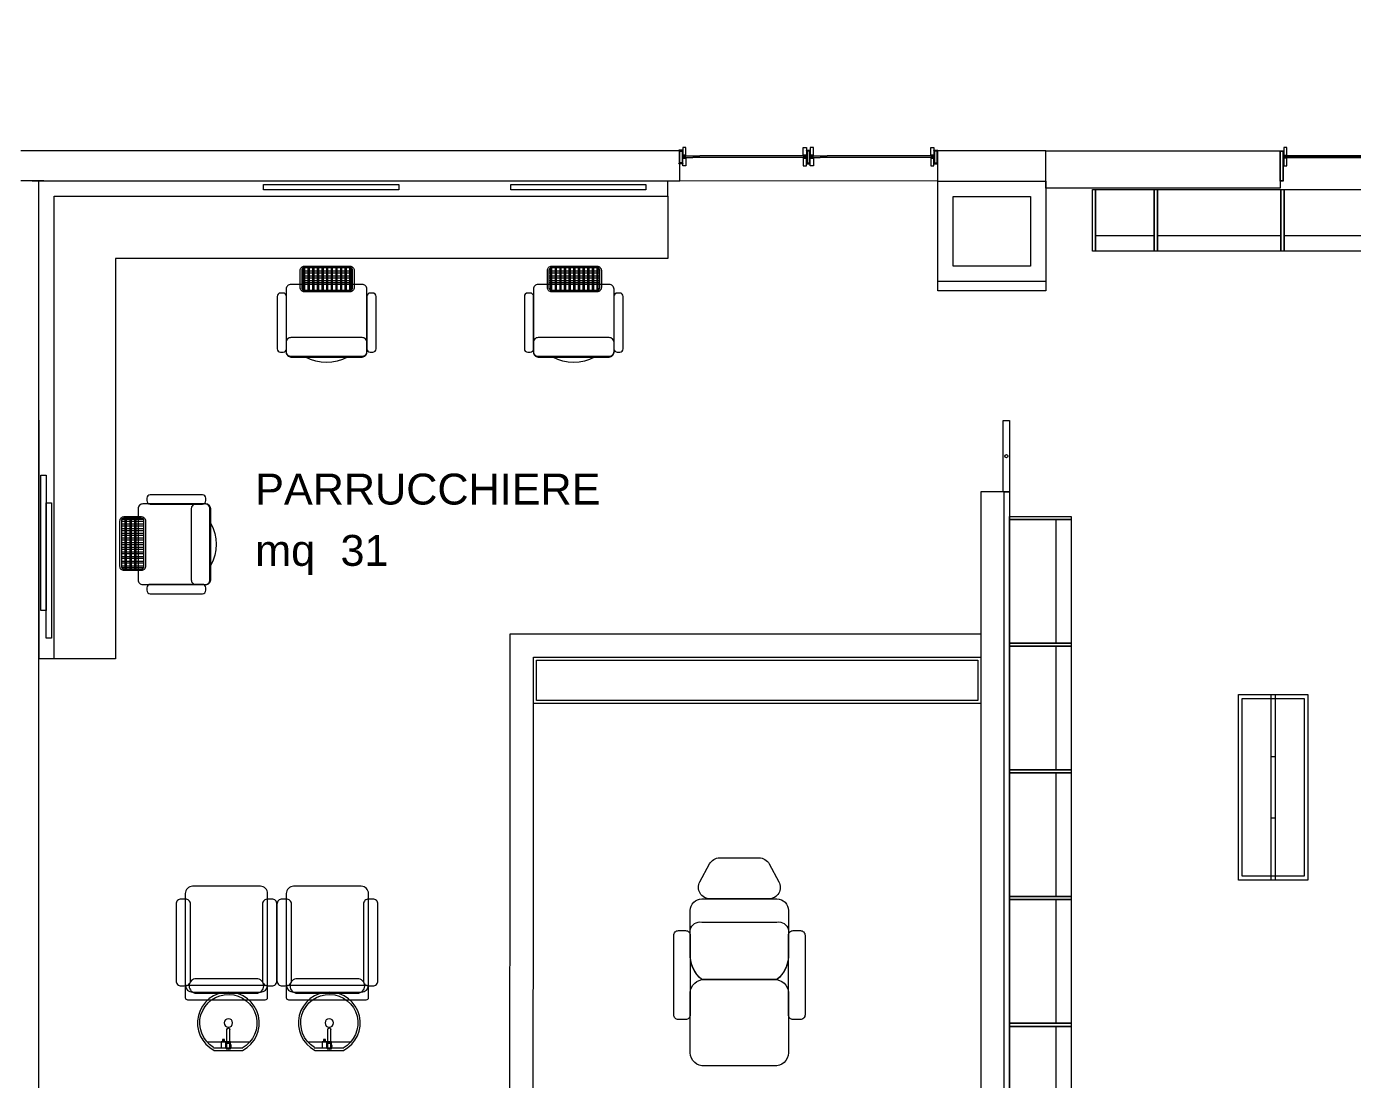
# Model space of a CAD drawing. Header units: millimetres. Extents: x 153 to 11230, y 154 to 10357.
# Drawn here: x 7323 to 8182, y 1223 to 1904 of the extents above; entities that cross this region are included whole.
import ezdxf

# ---------------------------------------------------------------- set-up
doc = ezdxf.new("R2010")
doc.units = ezdxf.units.MM
doc.linetypes.add('HIDDEN4', pattern=[0.125, 0.025, -0.1])
for name, color, linetype, lineweight in [('430_Tavolati', 3, 'Continuous', 0), ('430_TAVOLATI_001-AM_0', 3, 'Continuous', 0), ('434_CARTONGESSI_001-AM_0', 54, 'Continuous', 0), ('441_SERRAMENTI_001-AM_0', 1, 'Continuous', 0), ('471_Poligoni testi', 221, 'Continuous', 0), ('490_CAMPITURE_001-AM_0', 9, 'Continuous', 0), ('_Arredo Esserbella', 6, 'Continuous', 0)]:
    doc.layers.add(name, color=color, linetype=linetype, lineweight=lineweight)
doc.styles.add('AREA', font='arial.ttf')

# ---------------------------------------------------------------- blocks, each defined once
blk = doc.blocks.new('SUP-LOC')
at = {"style": 'AREA'}
blk.add_text('mq', height=20, dxfattribs=at).set_placement((7.7, -17.39))
for tag, p in [('NAME_LOC', (7.7, 22.28)), ('AREA_AREA', (62.93, -17.39))]:
    blk.add_attdef(tag, p, '', height=20, dxfattribs=at)
blk = doc.blocks.new('Group-47-1')
at = {"linetype": 'Continuous', "lineweight": 13, "transparency": 33554687}
for p, q in [((3831.4, 75623.3), (4022, 75623.3)), ((3919.2, 75630.4), (3919.2, 75504.4)), ((3938.2, 75623.3), (3938.2, 75504.4)), ((3790.1, 75585.4), (4064, 75585.4))]:
    blk.add_line(p, q, dxfattribs=at)
at = {"linetype": 'Continuous', "lineweight": 13, "transparency": 33554687, "flags": 128}
blk.add_lwpolyline([(3836.4, 75640.3), (4020.5, 75640.3, -4.102778), (3836.4, 75640.2)], format="xyb", dxfattribs=at)
for points in [[(3912.3, 75623.1), (3912.3, 75585.1), (3882.3, 75585.1), (3882.3, 75623.1)], [(3942.2, 75629), (3942.2, 75585.5), (3914.7, 75585.5), (3914.7, 75629)], [(3904.2, 75582.6), (3904.2, 75568.6), (3890.2, 75568.6), (3890.2, 75582.6)], [(3900.7, 75585.1), (3900.7, 75568.6), (3894.2, 75568.6), (3894.2, 75585.1)]]:
    blk.add_lwpolyline(points, close=True, dxfattribs=at)
at = {"linetype": 'Continuous', "lineweight": 18, "transparency": 33554687, "flags": 128}
for points in [[(3664.8, 75219.3, -0.414214), (3649.6, 75234.5), (3649.6, 75297.7, -0.414214), (3664.8, 75312.8), (4167.3, 75312.8, -0.414214), (4182.5, 75297.7), (4182.5, 75234.5, -0.414214), (4167.3, 75219.3)], [(3589.8, 75189.5, -0.414214), (3623.2, 75222.9), (3649.9, 75222.9, -0.414214), (3683.3, 75189.5), (3683.3, 74693.9, -0.414214), (3649.9, 74660.5), (3623.2, 74660.5, -0.414214), (3589.8, 74693.9)], [(3696.4, 74578, -0.414214), (3649.6, 74624.7), (3649.6, 75216.3, -0.414214), (3696.4, 75263.1), (4135.7, 75263.1, -0.414214), (4182.5, 75216.3), (4182.5, 74624.7, -0.414214), (4135.7, 74578)], [(3721.4, 75176.2, -0.414214), (3674.6, 75222.9, -0.414214), (3721.4, 75269.6), (4110.7, 75269.6, -0.414214), (4157.5, 75222.9, -0.414214), (4110.7, 75176.2)], [(4149.7, 75189.5, -0.414214), (4183.1, 75222.9), (4209.8, 75222.9, -0.414214), (4243.2, 75189.5), (4243.2, 74693.9, -0.414214), (4209.8, 74660.5), (4183.1, 74660.5, -0.414214), (4149.7, 74693.9)]]:
    blk.add_lwpolyline(points, format="xyb", close=True, dxfattribs=at)
at = {"linetype": 'Continuous', "lineweight": 13, "transparency": 33554687}
for centre, radius in [((3928.4, 75613.4), 18.6), ((3928.5, 75462.7), 27.6)]:
    blk.add_circle(centre, radius, dxfattribs=at)
for centre, radius, start, end in [((3928.5, 75462.7), 185, 121.46306, 61.17282), ((3928.7, 75504.4), 9.5, 180, 0)]:
    blk.add_arc(centre, radius, start, end, dxfattribs=at)
blk = doc.blocks.new('Group-51-1')
at = {"linetype": 'Continuous', "lineweight": 18, "transparency": 33554687, "flags": 128}
for points in [[(6540.7, 75919.7), (6540.7, 75809.7, 0.198912), (6548.8, 75790.2, 0.198912), (6568.2, 75782.1), (6862.4, 75782.1, 0.414214), (6890, 75809.7), (6890, 75919.7, 0.198912), (6881.9, 75939.2, 0.198912), (6862.4, 75947.2), (6568.2, 75947.2, 0.414214), (6540.7, 75919.7)], [(6568.2, 75792.1, -0.198912), (6555.8, 75797.3, -0.198912), (6550.7, 75809.7), (6550.7, 75919.7, -0.414214), (6568.2, 75937.2), (6862.4, 75937.2, -0.198912), (6874.8, 75932.1, -0.198912), (6880, 75919.7), (6880, 75809.7, -0.414214), (6862.4, 75792.1)], [(6489.1, 75364.3, -0.414214), (6458.7, 75394.8), (6458.7, 75799.3, -0.414214), (6489.1, 75829.8), (6950.1, 75829.8, -0.414214), (6980.6, 75799.3), (6980.6, 75394.8, -0.414214), (6950.1, 75364.3)], [(6399.2, 75751.9, -0.414214), (6420.9, 75773.7), (6437.4, 75773.7, -0.414214), (6459.2, 75751.9), (6459.2, 75413.4, -0.414214), (6437.4, 75391.6), (6420.9, 75391.6, -0.414214), (6399.2, 75413.4)], [(6979.2, 75751.9, -0.414214), (7000.9, 75773.7), (7017.4, 75773.7, -0.414214), (7039.2, 75751.9), (7039.2, 75413.4, -0.414214), (7017.4, 75391.6), (7000.9, 75391.6, -0.414214), (6979.2, 75413.4)], [(6489.1, 75359.9, -0.414214), (6458.7, 75390.3), (6458.7, 75454.9, -0.414214), (6489.1, 75485.4), (6950.1, 75485.4, -0.414214), (6980.6, 75454.9), (6980.6, 75390.3, -0.414214), (6950.1, 75359.9)]]:
    blk.add_lwpolyline(points, format="xyb", close=True, dxfattribs=at)
for points in [[(6550.7, 75914.7), (6880, 75914.7), (6880, 75904.7), (6550.7, 75904.7)], [(6550.7, 75882.9), (6880, 75882.9), (6880, 75872.9), (6550.7, 75872.9)], [(6560.3, 75792.1), (6560.3, 75937.2), (6570.3, 75937.2), (6570.3, 75792.1)], [(6590.3, 75792.1), (6590.3, 75937.2), (6600.3, 75937.2), (6600.3, 75792.1)], [(6620.3, 75792.1), (6620.3, 75937.2), (6630.3, 75937.2), (6630.3, 75792.1)], [(6650.3, 75792.1), (6650.3, 75937.2), (6660.3, 75937.2), (6660.3, 75792.1)], [(6680.3, 75792.1), (6680.3, 75937.2), (6690.3, 75937.2), (6690.3, 75792.1)], [(6710.3, 75792.1), (6710.3, 75937.2), (6720.3, 75937.2), (6720.3, 75792.1)], [(6740.3, 75792.1), (6740.3, 75937.2), (6750.3, 75937.2), (6750.3, 75792.1)], [(6770.3, 75792.1), (6770.3, 75937.2), (6780.3, 75937.2), (6780.3, 75792.1)], [(6800.3, 75792.1), (6800.3, 75937.2), (6810.3, 75937.2), (6810.3, 75792.1)], [(6830.3, 75792.1), (6830.3, 75937.2), (6840.3, 75937.2), (6840.3, 75792.1)], [(6860.3, 75792.1), (6860.3, 75937.2), (6870.3, 75937.2), (6870.3, 75792.1)], [(6550.7, 75852.2), (6880, 75852.2), (6880, 75842.2), (6550.7, 75842.2)]]:
    blk.add_lwpolyline(points, close=True, dxfattribs=at)
at = {"linetype": 'Continuous', "lineweight": 18, "transparency": 33554687}
blk.add_arc((6719.6, 75597), 273.1, 240.29421, 299.70579, dxfattribs=at)
blk = doc.blocks.new('perim mens frag W800')
at = {"transparency": 33554687, "flags": 128}
for points in [[(-420, 200), (-400, 200), (-400, -200), (-420, -200)], [(400, 200), (420, 200), (420, -200), (400, -200)], [(-400, 100), (400, 100), (400, -200), (-400, -200)]]:
    blk.add_lwpolyline(points, close=True, dxfattribs=at)
at = {"transparency": 33554559, "flags": 128}
blk.add_lwpolyline([(-400, 200), (400, 200), (400, -200), (-400, -200)], close=True, dxfattribs=at)
blk = doc.blocks.new('*U94')
blk.add_lwpolyline([(-0.04, -0.15), (0.04, 0.15)])
blk = doc.blocks.new('*U91')
blk.add_arc((0, 1.68), 1.7, 252.93847, 287.06153)
blk = doc.blocks.new('*U93')
blk.add_lwpolyline([(-0.04, -0.15), (0.04, 0.15)])
blk = doc.blocks.new('*U92')
blk.add_arc((0, 1.68), 1.7, 252.93847, 287.06153)
blk = doc.blocks.new('esecutivo serramento monitor')
for points in [[(29345.61, 1451.23), (29347.61, 1451.23), (29347.61, 1446.23), (29345.61, 1446.23)], [(29348.61, 1451.23), (29531.31, 1451.23), (29531.31, 1432.23), (29348.61, 1432.23)], [(29532.31, 1451.23), (29534.31, 1451.23), (29534.31, 1446.23), (29532.31, 1446.23)], [(29538.81, 1451.23), (29536.81, 1451.23), (29536.81, 1446.23), (29538.81, 1446.23)], [(29614.81, 1451.23), (29616.81, 1451.23), (29616.81, 1446.23), (29614.81, 1446.23)], [(29621.31, 1451.23), (29619.31, 1451.23), (29619.31, 1446.23), (29621.31, 1446.23)], [(29697.31, 1451.23), (29699.31, 1451.23), (29699.31, 1446.23), (29697.31, 1446.23)], [(29697.31, 1451.23), (29699.31, 1451.23), (29699.31, 1446.23), (29697.31, 1446.23)], [(29343.31, 1449.03), (29345.31, 1449.03), (29345.31, 1441.03), (29343.31, 1441.03)], [(29343.51, 1448.83), (29345.11, 1448.83), (29345.11, 1441.23), (29343.51, 1441.23)], [(29701.41, 1443.68), (29701.41, 1448.83), (29699.81, 1448.83), (29699.81, 1429.76), (29701.41, 1429.76)], [(29343.31, 1441.03), (29345.31, 1441.03), (29345.31, 1433.43), (29343.31, 1433.43)], [(29343.51, 1441.03), (29345.11, 1441.03), (29345.11, 1433.43), (29343.51, 1433.43)], [(29534.61, 1441.03), (29536.68, 1441.03), (29536.68, 1425.43), (29534.61, 1425.43)], [(29343.31, 1433.43), (29345.31, 1433.43), (29345.31, 1425.43), (29343.31, 1425.43)], [(29343.51, 1433.23), (29345.11, 1433.23), (29345.11, 1425.63), (29343.51, 1425.63)], [(29534.41, 1429.85), (29345.51, 1429.85), (29345.51, 1429.73), (29534.41, 1429.73)], [(29345.51, 1429.68), (29534.41, 1429.68), (29534.41, 1429.48), (29345.51, 1429.48)], [(29526.61, 1429.43), (29353.31, 1429.43), (29353.31, 1425.43), (29526.61, 1425.43)]]:
    blk.add_lwpolyline(points, close=True)
for points in [[(29616.11, 1445.93), (29532.06, 1445.97), (29531.96, 1445.87), (29531.96, 1445.47), (29532.06, 1445.37), (29616.11, 1445.33)], [(29616.11, 1445.1), (29532.06, 1445.14), (29531.96, 1445.04), (29531.96, 1444.84), (29532.06, 1444.74)], [(29616.11, 1445.1), (29532.06, 1445.14), (29532.06, 1445.37), (29616.11, 1445.33)], [(29533.61, 1445.97), (29533.71, 1445.87), (29533.71, 1445.47), (29533.61, 1445.37)], [(29533.61, 1445.14), (29533.61, 1445.37)], [(29533.61, 1445.14), (29533.71, 1445.04), (29533.71, 1444.84), (29533.61, 1444.74)], [(29536.81, 1446.23), (29536.81, 1449.43), (29534.31, 1449.43), (29534.31, 1441.03), (29536.81, 1441.03), (29536.81, 1446.23)], [(29619.31, 1446.38), (29619.31, 1449.43), (29616.81, 1449.43), (29616.81, 1439.43), (29619.31, 1439.43), (29619.31, 1446.23)], [(29620.01, 1445.93), (29619.91, 1445.83), (29619.91, 1445.43), (29620.01, 1445.33)], [(29620.01, 1445.1), (29619.91, 1445), (29619.91, 1444.8), (29620.01, 1444.7)], [(29620.01, 1445.93), (29698.81, 1445.97), (29698.91, 1445.87), (29698.91, 1445.47), (29698.81, 1445.37), (29620.01, 1445.33)], [(29620.01, 1445.1), (29698.81, 1445.14), (29698.81, 1445.37), (29620.01, 1445.33)], [(29620.01, 1445.1), (29620.01, 1445.33)], [(29620.01, 1445.1), (29698.81, 1445.14), (29698.91, 1445.04), (29698.91, 1444.84), (29698.81, 1444.74)], [(29701.61, 1443.68), (29701.61, 1449.03), (29699.61, 1449.03), (29699.61, 1429.56), (29701.61, 1429.56), (29701.61, 1443.68)]]:
    blk.add_lwpolyline(points)
at = {"elevation": 0}
for points in [[(29532.31, 1444.43), (29532.21, 1444.77)], [(29532.46, 1444.43), (29532.36, 1444.76)], [(29532.61, 1444.43), (29532.52, 1444.72)], [(29532.76, 1444.43), (29532.67, 1444.72)], [(29532.91, 1444.43), (29532.81, 1444.75)], [(29533.06, 1444.43), (29532.96, 1444.77)], [(29533.21, 1444.43), (29533.11, 1444.77)], [(29533.36, 1444.43), (29533.26, 1444.77)], [(29533.51, 1444.43), (29533.42, 1444.75)], [(29533.66, 1444.43), (29533.58, 1444.71)], [(29536.96, 1444.43), (29537.05, 1444.71)], [(29537.11, 1444.43), (29537.21, 1444.75)], [(29537.31, 1445.97), (29537.21, 1445.87), (29537.21, 1445.47), (29537.31, 1445.37)], [(29537.31, 1445.14), (29537.21, 1445.04), (29537.21, 1444.84), (29537.31, 1444.74)], [(29537.26, 1444.43), (29537.36, 1444.77)], [(29537.31, 1445.14), (29537.31, 1445.37)], [(29537.41, 1444.43), (29537.51, 1444.77)], [(29537.56, 1444.43), (29537.66, 1444.77)], [(29537.71, 1444.43), (29537.81, 1444.75)], [(29537.86, 1444.43), (29537.95, 1444.72)], [(29538.01, 1444.43), (29538.1, 1444.72)], [(29538.16, 1444.43), (29538.26, 1444.76)], [(29538.31, 1444.43), (29538.41, 1444.77)], [(29614.81, 1444.43), (29614.71, 1444.77)], [(29614.96, 1444.43), (29614.86, 1444.76)], [(29615.11, 1444.43), (29615.02, 1444.72)], [(29615.26, 1444.43), (29615.17, 1444.72)], [(29615.41, 1444.43), (29615.31, 1444.75)], [(29615.56, 1444.43), (29615.46, 1444.77)], [(29615.71, 1444.43), (29615.61, 1444.77)], [(29615.86, 1444.43), (29615.76, 1444.77)], [(29616.01, 1444.43), (29615.92, 1444.75)], [(29616.16, 1444.43), (29616.08, 1444.71)], [(29616.11, 1445.93), (29616.21, 1445.83), (29616.21, 1445.43), (29616.11, 1445.33)], [(29616.11, 1445.1), (29616.11, 1445.33)], [(29616.11, 1445.1), (29616.21, 1445), (29616.21, 1444.8), (29616.11, 1444.7)], [(29619.96, 1444.43), (29620.05, 1444.71)], [(29620.11, 1444.43), (29620.21, 1444.75)], [(29620.26, 1444.43), (29620.36, 1444.77)], [(29620.41, 1444.43), (29620.51, 1444.77)], [(29620.56, 1444.43), (29620.66, 1444.77)], [(29620.71, 1444.43), (29620.81, 1444.75)], [(29620.86, 1444.43), (29620.95, 1444.72)], [(29621.01, 1444.43), (29621.1, 1444.72)], [(29621.16, 1444.43), (29621.26, 1444.76)], [(29621.31, 1444.43), (29621.41, 1444.77)], [(29697.51, 1444.47), (29697.41, 1444.82)], [(29697.66, 1444.47), (29697.56, 1444.8)], [(29697.81, 1444.47), (29697.72, 1444.77)], [(29697.96, 1444.47), (29697.87, 1444.76)], [(29698.11, 1444.47), (29698.01, 1444.79)], [(29698.26, 1444.47), (29698.16, 1444.81)], [(29698.41, 1444.47), (29698.31, 1444.82)], [(29698.56, 1444.47), (29698.46, 1444.81)], [(29698.71, 1444.47), (29698.62, 1444.79)], [(29698.86, 1444.47), (29698.78, 1444.75)], [(29698.81, 1445.97), (29698.91, 1445.87), (29698.91, 1445.47), (29698.81, 1445.37)], [(29698.81, 1445.14), (29698.81, 1445.37)], [(29698.81, 1445.14), (29698.91, 1445.04), (29698.91, 1444.84), (29698.81, 1444.74)]]:
    blk.add_lwpolyline(points, dxfattribs=at)
for points in [[(29532.31, 1444.43), (29534.31, 1444.43), (29534.31, 1439.43), (29532.31, 1439.43)], [(29538.81, 1444.43), (29536.81, 1444.43), (29536.81, 1439.43), (29538.81, 1439.43)], [(29614.81, 1444.43), (29616.81, 1444.43), (29616.81, 1439.43), (29614.81, 1439.43)], [(29621.31, 1444.43), (29619.31, 1444.43), (29619.31, 1439.43), (29621.31, 1439.43)], [(29697.31, 1444.43), (29699.31, 1444.43), (29699.31, 1439.43), (29697.31, 1439.43)], [(29697.31, 1444.43), (29699.31, 1444.43), (29699.31, 1439.43), (29697.31, 1439.43)], [(29345.31, 1429.43), (29353.31, 1429.43), (29353.31, 1425.43), (29345.31, 1425.43)], [(29345.71, 1429.03), (29352.91, 1429.03), (29352.91, 1425.83), (29345.71, 1425.83)], [(29526.61, 1429.43), (29534.61, 1429.43), (29534.61, 1425.43), (29526.61, 1425.43)], [(29527.01, 1429.03), (29534.21, 1429.03), (29534.21, 1425.83), (29527.01, 1425.83)]]:
    blk.add_lwpolyline(points, close=True, dxfattribs=at)
at = {"color": 0, "linetype": 'ByBlock', "lineweight": -2, "transparency": 16777216, "xscale": -1, "rotation": 180}
for name, p in [('*U92', (29532.56, 1444.79)), ('*U92', (29533.56, 1444.79)), ('*U92', (29534.56, 1444.79)), ('*U92', (29535.56, 1444.79)), ('*U92', (29536.56, 1444.79)), ('*U93', (29537.01, 1446.08)), ('*U92', (29537.56, 1444.79)), ('*U93', (29537.16, 1446.08)), ('*U93', (29537.31, 1446.08)), ('*U93', (29537.46, 1446.08)), ('*U93', (29537.61, 1446.08)), ('*U93', (29537.76, 1446.08)), ('*U93', (29537.91, 1446.08)), ('*U93', (29538.06, 1446.08)), ('*U92', (29538.56, 1444.79)), ('*U93', (29538.21, 1446.08)), ('*U93', (29538.36, 1446.08)), ('*U92', (29539.56, 1444.79)), ('*U92', (29540.56, 1444.79)), ('*U92', (29541.56, 1444.79)), ('*U92', (29542.56, 1444.79)), ('*U92', (29543.56, 1444.79)), ('*U92', (29544.56, 1444.79)), ('*U92', (29545.56, 1444.79)), ('*U92', (29546.56, 1444.79)), ('*U92', (29547.56, 1444.79)), ('*U92', (29548.56, 1444.79)), ('*U92', (29549.56, 1444.79)), ('*U92', (29550.56, 1444.79)), ('*U92', (29551.56, 1444.79)), ('*U92', (29552.56, 1444.79)), ('*U92', (29553.56, 1444.79)), ('*U92', (29554.56, 1444.79)), ('*U92', (29555.56, 1444.79)), ('*U92', (29556.56, 1444.79)), ('*U92', (29557.56, 1444.79)), ('*U92', (29558.56, 1444.79)), ('*U92', (29559.56, 1444.79)), ('*U92', (29560.56, 1444.79)), ('*U92', (29561.56, 1444.79)), ('*U92', (29562.56, 1444.79)), ('*U92', (29563.56, 1444.79)), ('*U92', (29564.56, 1444.79)), ('*U92', (29565.56, 1444.79)), ('*U92', (29566.56, 1444.79)), ('*U92', (29567.56, 1444.79)), ('*U92', (29568.56, 1444.79)), ('*U92', (29569.56, 1444.79)), ('*U92', (29570.56, 1444.79)), ('*U92', (29571.56, 1444.79)), ('*U92', (29572.56, 1444.79)), ('*U92', (29573.56, 1444.79)), ('*U92', (29574.56, 1444.79)), ('*U92', (29575.56, 1444.79)), ('*U92', (29576.56, 1444.79)), ('*U92', (29577.56, 1444.79)), ('*U92', (29578.56, 1444.79)), ('*U92', (29579.56, 1444.79)), ('*U92', (29580.56, 1444.79)), ('*U92', (29581.56, 1444.79)), ('*U92', (29582.56, 1444.79)), ('*U92', (29583.56, 1444.79)), ('*U92', (29584.56, 1444.79)), ('*U92', (29585.56, 1444.79)), ('*U92', (29586.56, 1444.79)), ('*U92', (29587.56, 1444.79)), ('*U92', (29588.56, 1444.79)), ('*U92', (29589.56, 1444.79)), ('*U92', (29590.56, 1444.79)), ('*U92', (29591.56, 1444.79)), ('*U92', (29592.56, 1444.79)), ('*U92', (29593.56, 1444.79)), ('*U92', (29594.56, 1444.79)), ('*U92', (29595.56, 1444.79)), ('*U92', (29596.56, 1444.79)), ('*U92', (29597.56, 1444.79)), ('*U92', (29598.56, 1444.79)), ('*U92', (29599.56, 1444.79)), ('*U92', (29600.56, 1444.79)), ('*U92', (29601.56, 1444.79)), ('*U92', (29602.56, 1444.79)), ('*U92', (29603.56, 1444.79)), ('*U92', (29604.56, 1444.79)), ('*U92', (29605.56, 1444.79)), ('*U92', (29606.56, 1444.79)), ('*U92', (29607.56, 1444.79)), ('*U92', (29608.56, 1444.79)), ('*U92', (29609.56, 1444.79)), ('*U92', (29610.56, 1444.79)), ('*U92', (29611.56, 1444.79)), ('*U92', (29612.56, 1444.79)), ('*U92', (29613.56, 1444.79)), ('*U92', (29614.56, 1444.79)), ('*U92', (29615.56, 1444.79)), ('*U93', (29620.01, 1446.08)), ('*U93', (29620.16, 1446.08)), ('*U93', (29620.31, 1446.08)), ('*U93', (29620.46, 1446.08)), ('*U93', (29620.61, 1446.08)), ('*U93', (29620.76, 1446.08)), ('*U93', (29620.91, 1446.08)), ('*U93', (29621.06, 1446.08)), ('*U93', (29621.21, 1446.08)), ('*U93', (29621.36, 1446.08))]:
    blk.add_blockref(name, p, dxfattribs=at)
at = {"color": 0, "linetype": 'ByBlock', "lineweight": -2, "transparency": 16777216, "rotation": 180}
for name, p in [('*U94', (29532.27, 1446.08)), ('*U94', (29532.42, 1446.08)), ('*U94', (29532.57, 1446.08)), ('*U94', (29532.72, 1446.08)), ('*U94', (29532.87, 1446.08)), ('*U94', (29533.02, 1446.08)), ('*U94', (29533.17, 1446.08)), ('*U94', (29533.32, 1446.08)), ('*U94', (29533.47, 1446.08)), ('*U94', (29533.62, 1446.08)), ('*U94', (29614.77, 1446.08)), ('*U94', (29614.92, 1446.08)), ('*U94', (29615.07, 1446.08)), ('*U94', (29615.22, 1446.08)), ('*U94', (29615.37, 1446.08)), ('*U94', (29615.52, 1446.08)), ('*U94', (29615.67, 1446.08)), ('*U94', (29615.82, 1446.08)), ('*U94', (29615.97, 1446.08)), ('*U94', (29616.12, 1446.08)), ('*U91', (29620.11, 1444.75)), ('*U91', (29621.11, 1444.75)), ('*U91', (29622.11, 1444.75)), ('*U91', (29623.11, 1444.75)), ('*U91', (29624.11, 1444.75)), ('*U91', (29625.11, 1444.75)), ('*U91', (29626.11, 1444.75)), ('*U91', (29627.11, 1444.75)), ('*U91', (29628.11, 1444.75)), ('*U91', (29629.11, 1444.75)), ('*U91', (29630.11, 1444.75)), ('*U91', (29631.11, 1444.75)), ('*U91', (29632.11, 1444.75)), ('*U91', (29633.11, 1444.75)), ('*U91', (29634.11, 1444.75)), ('*U91', (29635.11, 1444.75)), ('*U91', (29636.11, 1444.75)), ('*U91', (29637.11, 1444.75)), ('*U91', (29638.11, 1444.75)), ('*U91', (29639.11, 1444.75)), ('*U91', (29640.11, 1444.75)), ('*U91', (29641.11, 1444.75)), ('*U91', (29642.11, 1444.75)), ('*U91', (29643.11, 1444.75)), ('*U91', (29644.11, 1444.75)), ('*U91', (29645.11, 1444.75)), ('*U91', (29646.11, 1444.75)), ('*U91', (29647.11, 1444.75)), ('*U91', (29648.11, 1444.75)), ('*U91', (29649.11, 1444.75)), ('*U91', (29650.11, 1444.75)), ('*U91', (29651.11, 1444.75)), ('*U91', (29652.11, 1444.75)), ('*U91', (29653.11, 1444.75)), ('*U91', (29653.16, 1444.79)), ('*U91', (29654.11, 1444.75)), ('*U91', (29654.16, 1444.79)), ('*U91', (29655.11, 1444.75)), ('*U91', (29655.16, 1444.79)), ('*U91', (29656.11, 1444.75)), ('*U91', (29656.16, 1444.79)), ('*U91', (29657.11, 1444.75)), ('*U91', (29657.16, 1444.79)), ('*U91', (29658.11, 1444.75)), ('*U91', (29658.16, 1444.79)), ('*U91', (29659.16, 1444.79)), ('*U91', (29660.16, 1444.79)), ('*U91', (29661.16, 1444.79)), ('*U91', (29662.16, 1444.79)), ('*U91', (29663.16, 1444.79)), ('*U91', (29664.16, 1444.79)), ('*U91', (29665.16, 1444.79)), ('*U91', (29666.16, 1444.79)), ('*U91', (29667.16, 1444.79)), ('*U91', (29668.16, 1444.79)), ('*U91', (29669.16, 1444.79)), ('*U91', (29670.16, 1444.79)), ('*U91', (29671.16, 1444.79)), ('*U91', (29672.16, 1444.79)), ('*U91', (29673.16, 1444.79)), ('*U91', (29674.16, 1444.79)), ('*U91', (29675.16, 1444.79)), ('*U91', (29676.16, 1444.79)), ('*U91', (29677.16, 1444.79)), ('*U91', (29678.16, 1444.79)), ('*U91', (29679.16, 1444.79)), ('*U91', (29680.16, 1444.79)), ('*U91', (29681.16, 1444.79)), ('*U91', (29682.16, 1444.79)), ('*U91', (29683.16, 1444.79)), ('*U91', (29684.16, 1444.79)), ('*U91', (29685.16, 1444.79)), ('*U91', (29686.16, 1444.79)), ('*U91', (29687.16, 1444.79)), ('*U91', (29688.16, 1444.79)), ('*U91', (29689.16, 1444.79)), ('*U91', (29690.16, 1444.79)), ('*U91', (29691.16, 1444.79)), ('*U91', (29692.16, 1444.79)), ('*U91', (29693.16, 1444.79)), ('*U91', (29694.16, 1444.79)), ('*U91', (29695.16, 1444.79)), ('*U91', (29696.16, 1444.79)), ('*U91', (29697.16, 1444.79))]:
    blk.add_blockref(name, p, dxfattribs=at)
blk = doc.blocks.new('serrmanto prof esecutivo')
for points in [[(27948.33, 1446.26), (27950.33, 1446.26), (27950.33, 1451.26), (27948.33, 1451.26)], [(28028.33, 1446.26), (28026.33, 1446.26), (28026.33, 1451.26), (28028.33, 1451.26)], [(28030.83, 1446.26), (28032.83, 1446.26), (28032.83, 1451.26), (28030.83, 1451.26)], [(28110.83, 1446.26), (28108.83, 1446.26), (28108.83, 1451.26), (28110.83, 1451.26)], [(27945.83, 1449.26), (27948.33, 1449.26), (27948.33, 1449.46), (27945.83, 1449.46)], [(27946.33, 1448.86), (27947.93, 1448.86), (27947.93, 1441.26), (27946.33, 1441.26)], [(27950.33, 1446.26), (27948.33, 1446.26), (27948.33, 1446), (27950.33, 1446)], [(27948.33, 1444.46), (27950.33, 1444.46), (27950.33, 1444.78), (27948.33, 1444.78)], [(27948.33, 1444.46), (27950.33, 1444.46), (27950.33, 1439.46), (27948.33, 1439.46)], [(28028.33, 1446.26), (28026.33, 1446.26), (28026.33, 1446), (28028.33, 1446)], [(28026.33, 1444.46), (28028.33, 1444.46), (28028.33, 1444.78), (28026.33, 1444.78)], [(28028.33, 1444.46), (28026.33, 1444.46), (28026.33, 1439.46), (28028.33, 1439.46)], [(28030.83, 1449.26), (28028.33, 1449.26), (28028.33, 1449.46), (28030.83, 1449.46)], [(28030.43, 1448.86), (28028.83, 1448.86), (28028.83, 1441.26), (28030.43, 1441.26)], [(28032.83, 1446.26), (28030.83, 1446.26), (28030.83, 1446), (28032.83, 1446)], [(28030.83, 1444.46), (28032.83, 1444.46), (28032.83, 1444.78), (28030.83, 1444.78)], [(28030.83, 1444.46), (28032.83, 1444.46), (28032.83, 1439.46), (28030.83, 1439.46)], [(28110.83, 1446.26), (28108.83, 1446.26), (28108.83, 1446), (28110.83, 1446)], [(28108.83, 1444.46), (28110.83, 1444.46), (28110.83, 1444.78), (28108.83, 1444.78)], [(28110.83, 1444.46), (28108.83, 1444.46), (28108.83, 1439.46), (28110.83, 1439.46)], [(28113.33, 1449.26), (28110.83, 1449.26), (28110.83, 1449.46), (28113.33, 1449.46)], [(28112.93, 1448.86), (28111.33, 1448.86), (28111.33, 1441.26), (28112.93, 1441.26)], [(27945.83, 1440.86), (27948.33, 1440.86), (27948.33, 1440.66), (27945.83, 1440.66)], [(28030.83, 1440.86), (28028.33, 1440.86), (28028.33, 1440.66), (28030.83, 1440.66)], [(28113.33, 1440.86), (28110.83, 1440.86), (28110.83, 1440.66), (28113.33, 1440.66)]]:
    blk.add_lwpolyline(points, close=True)
for points in [[(27946.33, 1449.06), (27947.93, 1449.06, -0.414214), (27948.13, 1448.86), (27948.13, 1441.26, -0.414214), (27947.93, 1441.06), (27946.33, 1441.06, -0.414214), (27946.13, 1441.26), (27946.13, 1448.86, -0.414214)], [(28030.43, 1449.06), (28028.83, 1449.06, 0.414214), (28028.63, 1448.86), (28028.63, 1441.26, 0.414214), (28028.83, 1441.06), (28030.43, 1441.06, 0.414214), (28030.63, 1441.26), (28030.63, 1448.86, 0.414214)], [(28112.93, 1449.06), (28111.33, 1449.06, 0.414214), (28111.13, 1448.86), (28111.13, 1441.26, 0.414214), (28111.33, 1441.06), (28112.93, 1441.06, 0.414214), (28113.13, 1441.26), (28113.13, 1448.86, 0.414214)]]:
    blk.add_lwpolyline(points, format="xyb", close=True)
for points in [[(27946.33, 1449.26), (27948.33, 1449.26), (27948.33, 1446.26), (27948.13, 1446.26), (27948.13, 1449.06), (27946.33, 1449.06), (27946.33, 1449.26)], [(27946.33, 1440.86), (27948.33, 1440.86), (27948.33, 1443.86), (27948.13, 1443.86), (27948.13, 1441.06), (27946.33, 1441.06), (27946.33, 1440.86)], [(28030.33, 1449.26), (28028.33, 1449.26), (28028.33, 1446.26), (28028.53, 1446.26), (28028.53, 1449.06), (28030.33, 1449.06), (28030.33, 1449.26)], [(28030.33, 1440.86), (28028.33, 1440.86), (28028.33, 1443.86), (28028.53, 1443.86), (28028.53, 1441.06), (28030.33, 1441.06), (28030.33, 1440.86)], [(28028.83, 1449.26), (28030.83, 1449.26), (28030.83, 1446.26), (28030.63, 1446.26), (28030.63, 1449.06), (28028.83, 1449.06), (28028.83, 1449.26)], [(28028.83, 1440.86), (28030.83, 1440.86), (28030.83, 1443.86), (28030.63, 1443.86), (28030.63, 1441.06), (28028.83, 1441.06), (28028.83, 1440.86)], [(28112.83, 1449.26), (28110.83, 1449.26), (28110.83, 1446.26), (28111.03, 1446.26), (28111.03, 1449.06), (28112.83, 1449.06), (28112.83, 1449.26)], [(28112.83, 1440.86), (28110.83, 1440.86), (28110.83, 1443.86), (28111.03, 1443.86), (28111.03, 1441.06), (28112.83, 1441.06), (28112.83, 1440.86)]]:
    blk.add_lwpolyline(points)
at = {"elevation": 0}
for points in [[(27948.83, 1446), (27948.73, 1445.9), (27948.73, 1445.5), (27948.83, 1445.4), (27948.83, 1445.18), (27948.73, 1445.08), (27948.73, 1444.88), (27948.83, 1444.78, -0.15), (27949.83, 1444.78, -0.15), (27950.83, 1444.78, -0.15), (27951.83, 1444.78, -0.15), (27952.83, 1444.78, -0.15), (27953.83, 1444.78, -0.15), (27954.83, 1444.78)], [(27955.83, 1444.78, 0.15), (27954.83, 1444.78)], [(27956.83, 1444.78, 0.15), (27955.83, 1444.78)], [(27957.83, 1444.78, 0.15), (27956.83, 1444.78)], [(27958.83, 1444.78, 0.15), (27957.83, 1444.78)], [(27959.83, 1444.78, 0.15), (27958.83, 1444.78)], [(27960.83, 1444.78, 0.15), (27959.83, 1444.78)], [(27961.83, 1444.78, 0.15), (27960.83, 1444.78)], [(27962.83, 1444.78, 0.15), (27961.83, 1444.78)], [(27963.83, 1444.78, 0.15), (27962.83, 1444.78)], [(27964.83, 1444.78, 0.15), (27963.83, 1444.78)], [(27965.83, 1444.78, 0.15), (27964.83, 1444.78)], [(27966.83, 1444.78, 0.15), (27965.83, 1444.78)], [(27967.83, 1444.78, 0.15), (27966.83, 1444.78)], [(27968.83, 1444.78, 0.15), (27967.83, 1444.78)], [(27969.83, 1444.78, 0.15), (27968.83, 1444.78)], [(27970.83, 1444.78, 0.15), (27969.83, 1444.78)], [(27971.83, 1444.78, 0.15), (27970.83, 1444.78)], [(27972.83, 1444.78, 0.15), (27971.83, 1444.78)], [(27973.83, 1444.78, 0.15), (27972.83, 1444.78)], [(27974.83, 1444.78, 0.15), (27973.83, 1444.78)], [(27975.83, 1444.78, 0.15), (27974.83, 1444.78)], [(27976.83, 1444.78, 0.15), (27975.83, 1444.78)], [(27977.83, 1444.78, 0.15), (27976.83, 1444.78)], [(27978.83, 1444.78, 0.15), (27977.83, 1444.78)], [(27979.83, 1444.78, 0.15), (27978.83, 1444.78)], [(27980.83, 1444.78, 0.15), (27979.83, 1444.78)], [(27981.83, 1444.78, 0.15), (27980.83, 1444.78)], [(27982.83, 1444.78, 0.15), (27981.83, 1444.78)], [(27983.83, 1444.78, 0.15), (27982.83, 1444.78)], [(27984.83, 1444.78, 0.15), (27983.83, 1444.78)], [(27985.83, 1444.78, 0.15), (27984.83, 1444.78)], [(27986.83, 1444.78, 0.15), (27985.83, 1444.78)], [(27987.83, 1444.78, 0.15), (27986.83, 1444.78)], [(27988.83, 1444.78, 0.15), (27987.83, 1444.78)], [(27989.83, 1444.78, 0.15), (27988.83, 1444.78)], [(27990.83, 1444.78, 0.15), (27989.83, 1444.78)], [(27991.83, 1444.78, 0.15), (27990.83, 1444.78)], [(27992.83, 1444.78, 0.15), (27991.83, 1444.78)], [(27993.83, 1444.78, 0.15), (27992.83, 1444.78)], [(27994.83, 1444.78, 0.15), (27993.83, 1444.78)], [(27995.83, 1444.78, 0.15), (27994.83, 1444.78)], [(27996.83, 1444.78, 0.15), (27995.83, 1444.78)], [(27997.83, 1444.78, 0.15), (27996.83, 1444.78)], [(27998.83, 1444.78, 0.15), (27997.83, 1444.78)], [(27999.83, 1444.78, 0.15), (27998.83, 1444.78)], [(28000.83, 1444.78, 0.15), (27999.83, 1444.78)], [(28001.83, 1444.78, 0.15), (28000.83, 1444.78)], [(28002.83, 1444.78, 0.15), (28001.83, 1444.78)], [(28003.83, 1444.78, 0.15), (28002.83, 1444.78)], [(28004.83, 1444.78, 0.15), (28003.83, 1444.78)], [(28005.83, 1444.78, 0.15), (28004.83, 1444.78)], [(28006.83, 1444.78, 0.15), (28005.83, 1444.78)], [(28007.83, 1444.78, 0.15), (28006.83, 1444.78)], [(28008.83, 1444.78, 0.15), (28007.83, 1444.78)], [(28009.83, 1444.78, 0.15), (28008.83, 1444.78)], [(28010.83, 1444.78, 0.15), (28009.83, 1444.78)], [(28011.83, 1444.78, 0.15), (28010.83, 1444.78)], [(28012.83, 1444.78, 0.15), (28011.83, 1444.78)], [(28013.83, 1444.78, 0.15), (28012.83, 1444.78)], [(28014.83, 1444.78, 0.15), (28013.83, 1444.78)], [(28015.83, 1444.78, 0.15), (28014.83, 1444.78)], [(28016.83, 1444.78, 0.15), (28015.83, 1444.78)], [(28017.83, 1444.78, 0.15), (28016.83, 1444.78)], [(28018.83, 1444.78, 0.15), (28017.83, 1444.78)], [(28019.83, 1444.78, 0.15), (28018.83, 1444.78)], [(28020.83, 1444.78, 0.15), (28019.83, 1444.78)], [(28021.83, 1444.78, 0.15), (28020.83, 1444.78)], [(28027.83, 1446), (28027.93, 1445.9), (28027.93, 1445.5), (28027.83, 1445.4), (28027.83, 1445.18), (28027.93, 1445.08), (28027.93, 1444.88), (28027.83, 1444.78, 0.15), (28026.83, 1444.78, 0.15), (28025.83, 1444.78, 0.15), (28024.83, 1444.78, 0.15), (28023.83, 1444.78, 0.15), (28022.83, 1444.78, 0.15), (28021.83, 1444.78)], [(28031.33, 1446), (28031.23, 1445.9), (28031.23, 1445.5), (28031.33, 1445.4), (28031.33, 1445.18), (28031.23, 1445.08), (28031.23, 1444.88), (28031.33, 1444.78, -0.15), (28032.33, 1444.78, -0.15), (28033.33, 1444.78, -0.15), (28034.33, 1444.78, -0.15), (28035.33, 1444.78, -0.15), (28036.33, 1444.78, -0.15), (28037.33, 1444.78)], [(28038.33, 1444.78, 0.15), (28037.33, 1444.78)], [(28039.33, 1444.78, 0.15), (28038.33, 1444.78)], [(28040.33, 1444.78, 0.15), (28039.33, 1444.78)], [(28041.33, 1444.78, 0.15), (28040.33, 1444.78)], [(28042.33, 1444.78, 0.15), (28041.33, 1444.78)], [(28043.33, 1444.78, 0.15), (28042.33, 1444.78)], [(28044.33, 1444.78, 0.15), (28043.33, 1444.78)], [(28045.33, 1444.78, 0.15), (28044.33, 1444.78)], [(28046.33, 1444.78, 0.15), (28045.33, 1444.78)], [(28047.33, 1444.78, 0.15), (28046.33, 1444.78)], [(28048.33, 1444.78, 0.15), (28047.33, 1444.78)], [(28049.33, 1444.78, 0.15), (28048.33, 1444.78)], [(28050.33, 1444.78, 0.15), (28049.33, 1444.78)], [(28051.33, 1444.78, 0.15), (28050.33, 1444.78)], [(28052.33, 1444.78, 0.15), (28051.33, 1444.78)], [(28053.33, 1444.78, 0.15), (28052.33, 1444.78)], [(28054.33, 1444.78, 0.15), (28053.33, 1444.78)], [(28055.33, 1444.78, 0.15), (28054.33, 1444.78)], [(28056.33, 1444.78, 0.15), (28055.33, 1444.78)], [(28057.33, 1444.78, 0.15), (28056.33, 1444.78)], [(28058.33, 1444.78, 0.15), (28057.33, 1444.78)], [(28059.33, 1444.78, 0.15), (28058.33, 1444.78)], [(28060.33, 1444.78, 0.15), (28059.33, 1444.78)], [(28061.33, 1444.78, 0.15), (28060.33, 1444.78)], [(28062.33, 1444.78, 0.15), (28061.33, 1444.78)], [(28063.33, 1444.78, 0.15), (28062.33, 1444.78)], [(28064.33, 1444.78, 0.15), (28063.33, 1444.78)], [(28065.33, 1444.78, 0.15), (28064.33, 1444.78)], [(28066.33, 1444.78, 0.15), (28065.33, 1444.78)], [(28067.33, 1444.78, 0.15), (28066.33, 1444.78)], [(28068.33, 1444.78, 0.15), (28067.33, 1444.78)], [(28069.33, 1444.78, 0.15), (28068.33, 1444.78)], [(28070.33, 1444.78, 0.15), (28069.33, 1444.78)], [(28071.33, 1444.78, 0.15), (28070.33, 1444.78)], [(28072.33, 1444.78, 0.15), (28071.33, 1444.78)], [(28073.33, 1444.78, 0.15), (28072.33, 1444.78)], [(28074.33, 1444.78, 0.15), (28073.33, 1444.78)], [(28075.33, 1444.78, 0.15), (28074.33, 1444.78)], [(28076.33, 1444.78, 0.15), (28075.33, 1444.78)], [(28077.33, 1444.78, 0.15), (28076.33, 1444.78)], [(28078.33, 1444.78, 0.15), (28077.33, 1444.78)], [(28079.33, 1444.78, 0.15), (28078.33, 1444.78)], [(28080.33, 1444.78, 0.15), (28079.33, 1444.78)], [(28081.33, 1444.78, 0.15), (28080.33, 1444.78)], [(28082.33, 1444.78, 0.15), (28081.33, 1444.78)], [(28083.33, 1444.78, 0.15), (28082.33, 1444.78)], [(28084.33, 1444.78, 0.15), (28083.33, 1444.78)], [(28085.33, 1444.78, 0.15), (28084.33, 1444.78)], [(28086.33, 1444.78, 0.15), (28085.33, 1444.78)], [(28087.33, 1444.78, 0.15), (28086.33, 1444.78)], [(28088.33, 1444.78, 0.15), (28087.33, 1444.78)], [(28089.33, 1444.78, 0.15), (28088.33, 1444.78)], [(28090.33, 1444.78, 0.15), (28089.33, 1444.78)], [(28091.33, 1444.78, 0.15), (28090.33, 1444.78)], [(28092.33, 1444.78, 0.15), (28091.33, 1444.78)], [(28093.33, 1444.78, 0.15), (28092.33, 1444.78)], [(28094.33, 1444.78, 0.15), (28093.33, 1444.78)], [(28095.33, 1444.78, 0.15), (28094.33, 1444.78)], [(28096.33, 1444.78, 0.15), (28095.33, 1444.78)], [(28097.33, 1444.78, 0.15), (28096.33, 1444.78)], [(28098.33, 1444.78, 0.15), (28097.33, 1444.78)], [(28099.33, 1444.78, 0.15), (28098.33, 1444.78)], [(28100.33, 1444.78, 0.15), (28099.33, 1444.78)], [(28101.33, 1444.78, 0.15), (28100.33, 1444.78)], [(28102.33, 1444.78, 0.15), (28101.33, 1444.78)], [(28103.33, 1444.78, 0.15), (28102.33, 1444.78)], [(28104.33, 1444.78, 0.15), (28103.33, 1444.78)], [(28110.33, 1446), (28110.43, 1445.9), (28110.43, 1445.5), (28110.33, 1445.4), (28110.33, 1445.18), (28110.43, 1445.08), (28110.43, 1444.88), (28110.33, 1444.78, 0.15), (28109.33, 1444.78, 0.15), (28108.33, 1444.78, 0.15), (28107.33, 1444.78, 0.15), (28106.33, 1444.78, 0.15), (28105.33, 1444.78, 0.15), (28104.33, 1444.78)]]:
    blk.add_lwpolyline(points, format="xyb", dxfattribs=at)
for points in [[(27948.83, 1446), (27959.27, 1446)], [(28027.83, 1446), (27959.27, 1446)], [(28031.33, 1446), (28041.77, 1446)], [(28110.33, 1446), (28041.77, 1446)]]:
    blk.add_lwpolyline(points, dxfattribs=at)
blk = doc.blocks.new('sez eb metà')
at = {"transparency": 33554687, "elevation": 0}
for points in [[(7690, 267.5), (7650, 267.5), (7650, 269.5), (7690, 269.5)], [(7690, 229.5), (7650, 229.5), (7650, 267.5), (7690, 267.5)], [(7690, 227.5), (7650, 227.5), (7650, 229.5), (7690, 229.5)]]:
    blk.add_lwpolyline(points, close=True, dxfattribs=at)
blk.add_lwpolyline([(7660, 229.5), (7660, 267.5)], dxfattribs=at)

msp = doc.modelspace()

# ---------------------------------------------------------------- hatches: boundary and pattern name
at = {"layer": '490_CAMPITURE_001-AM_0'}
h = msp.add_hatch(dxfattribs=at)
h.set_pattern_fill('ANSI37', color=256, scale=5, style=0)
h.set_pattern_definition([(45, (183.315, 9445.208), (-11.22532, 11.22532), []), (135, (183.315, 9445.208), (-11.22532, -11.22532), [])])
h.paths.add_polyline_path([(7927.257, 422.208), (7927.257, 391.207), (7949.315, 391.207), (7949.315, 379.208), (10388.315, 379.208), (10388.315, 1904.208), (10333.315, 1904.208), (10333.315, 1879.208), (10360.315, 1879.208), (10360.315, 1799.208), (10330.315, 1799.208), (10330.315, 1739.208), (10345.315, 1739.208), (10345.315, 422.208)])
h.paths.add_polyline_path([(9517.033, 400.813, -1), (9542.033, 400.813, -1)], flags=16)
h.paths.add_polyline_path([(8399.385, 400.813, -1), (8374.385, 400.813, -1)], flags=16)
h.paths.add_polyline_path([(10343.029, 1769.21, -1), (10368.029, 1769.21, -1)], flags=16)

# ---------------------------------------------------------------- linework, layer by layer
at = {"layer": '430_Tavolati'}
for points in [[(7913.117, 1804.208), (7983.315, 1804.208), (7983.315, 1823.708), (7913.12, 1823.708)], [(7983.315, 1823.708), (8135.003, 1823.708), (8135.003, 1799.708), (7983.315, 1799.515)]]:
    msp.add_lwpolyline(points, close=True, dxfattribs=at)
at = {"layer": '430_Tavolati', "elevation": 0}
for points in [[(7334.721, 1804.391), (7319.721, 1804.391)], [(7327.224, 1804.389), (7334.643, 1804.391)], [(7331.315, 1804.208), (7331.315, 436.208)], [(7941.315, 1603.208), (7941.315, 831.015)], [(7956.311, 1603.208), (7941.315, 1603.208)], [(7956.311, 1603.208), (7959.811, 1603.208), (7959.811, 831.015), (7956.311, 831.015)], [(7956.315, 831.015), (7956.315, 1603.208)]]:
    msp.add_lwpolyline(points, dxfattribs=at)
at = {"layer": '430_Tavolati'}
for points in [[(7746.315, 1804.208), (7331.315, 1804.208)], [(7956.311, 1603.208), (7959.811, 1603.208), (7959.811, 831.015), (7956.311, 831.015)], [(7331.315, 1081.208), (7636.385, 1081.208), (7636.59, 1511.208), (7941.315, 1511.208)], [(7331.315, 1066.208), (7651.375, 1066.208), (7651.579, 1496.208), (7941.315, 1496.208)]]:
    msp.add_lwpolyline(points, dxfattribs=at)
at = {"layer": '430_TAVOLATI_001-AM_0', "ltscale": 0.1}
for points in [[(7746.317, 1823.708), (7319.721, 1823.708)], [(7746.118, 1823.708), (7746.116, 1804.208)], [(7913.123, 1823.649), (7913.117, 1823.649)], [(7913.315, 1804.208), (7334.643, 1804.391)]]:
    msp.add_lwpolyline(points, dxfattribs=at)
at = {"layer": '434_CARTONGESSI_001-AM_0'}
for points in [[(7913.315, 1739.208), (7913.315, 1804.208), (7983.315, 1804.208), (7983.315, 1739.208)], [(7913.315, 1733.208), (7913.315, 1804.208), (7983.315, 1804.208), (7983.315, 1733.208)], [(7923.315, 1749.208), (7923.315, 1794.208), (7973.315, 1794.208), (7973.315, 1749.208)]]:
    msp.add_lwpolyline(points, close=True, dxfattribs=at)
at = {"layer": '441_SERRAMENTI_001-AM_0', "transparency": 33554687}
msp.add_lwpolyline([(7959.811, 1603.208), (7955.811, 1603.208), (7955.811, 1649.208), (7959.811, 1649.208)], close=True, dxfattribs=at)
msp.add_circle((7957.811, 1626.208), 1, dxfattribs=at)
at = {"layer": '_Arredo Esserbella', "transparency": 33554687}
msp.add_lwpolyline([(7738.689, 1794.528), (7738.68, 1803.889), (7331.315, 1804.208), (7331.388, 1495.212), (7341.322, 1495.212)], dxfattribs=at)
for points in [[(7341.322, 1495.045), (7341.322, 1794.541), (7738.665, 1794.528), (7738.704, 1754.086), (7381.156, 1754.094), (7381.156, 1495.088)], [(7564.489, 1802.011), (7564.489, 1798.511), (7476.889, 1798.511), (7476.889, 1802.011)], [(7724.489, 1802.011), (7724.489, 1798.511), (7636.889, 1798.511), (7636.889, 1802.011)], [(7332.795, 1613.994), (7336.295, 1613.994), (7336.295, 1526.394), (7332.795, 1526.394)], [(7336.198, 1595.994), (7339.698, 1595.994), (7339.698, 1508.394), (7336.198, 1508.394)], [(7651.579, 1466.208), (7651.579, 1496.208), (7941.315, 1496.177), (7941.315, 1466.177)], [(7653.579, 1468.208), (7653.579, 1494.208), (7939.315, 1494.177), (7939.315, 1468.177)]]:
    msp.add_lwpolyline(points, close=True, dxfattribs=at)
at = {"layer": '_Arredo Esserbella', "transparency": 33554687, "flags": 128}
for points in [[(8107.991, 1351.919), (8107.991, 1471.919), (8152.991, 1471.919), (8152.991, 1351.919)], [(8110.49, 1354.419), (8110.49, 1469.419), (8150.491, 1469.419), (8150.491, 1354.419)], [(8129.241, 1351.919), (8129.241, 1471.919), (8131.741, 1471.919), (8131.741, 1351.919)], [(8129.241, 1391.919), (8129.241, 1431.919), (8131.741, 1431.919), (8131.741, 1391.919)]]:
    msp.add_lwpolyline(points, close=True, dxfattribs=at)
at = {"layer": '_Arredo Esserbella', "transparency": 33554687}
for points in [[(7804.28, 1362.366), (7810.527, 1350.844, -0.5684634), (7803.934, 1339.77), (7765.961, 1339.77, -0.5684634), (7759.368, 1350.844), (7765.615, 1362.366, -0.2751334), (7772.208, 1366.291), (7797.687, 1366.291, -0.2751334), (7804.28, 1362.366)], [(7760.665, 1339.77), (7809.23, 1339.77, -0.4142136), (7816.73, 1332.27), (7816.73, 1304.184, -0.2322879), (7809.23, 1287.491), (7760.665, 1287.491, -0.2322879), (7753.165, 1304.184), (7753.165, 1332.27, -0.4142136), (7760.665, 1339.77)], [(7760.665, 1324.786), (7809.23, 1324.786, -0.3909058), (7816.73, 1319.789), (7816.73, 1302.487, -0.2100995), (7809.23, 1287.491), (7760.665, 1287.491, -0.2100995), (7753.165, 1302.487), (7753.165, 1319.789, -0.3909058), (7760.665, 1324.786)], [(7745.448, 1319.207), (7750.165, 1319.207, -0.4142136), (7753.165, 1316.207), (7753.165, 1264.696, -0.4142136), (7750.165, 1261.696), (7745.448, 1261.696, -0.4142136), (7742.448, 1264.696), (7742.448, 1316.207, -0.4142136), (7745.448, 1319.207)], [(7819.73, 1319.207), (7824.448, 1319.207, -0.4142136), (7827.448, 1316.207), (7827.448, 1264.696, -0.4142136), (7824.448, 1261.696), (7819.73, 1261.696, -0.4142136), (7816.73, 1264.696), (7816.73, 1316.207, -0.4142136), (7819.73, 1319.207)], [(7760.665, 1287.491), (7809.23, 1287.491, -0.4004328), (7816.73, 1277.265), (7816.73, 1241.855, -0.4004328), (7809.23, 1231.63), (7760.665, 1231.63, -0.4004328), (7753.165, 1241.855), (7753.165, 1277.265, -0.4004328), (7760.665, 1287.491)]]:
    msp.add_lwpolyline(points, format="xyb", close=True, dxfattribs=at)

# ---------------------------------------------------------------- block references
at = {"layer": '441_SERRAMENTI_001-AM_0', "linetype": 'HIDDEN4'}
msp.add_blockref('serrmanto prof esecutivo', (-20200.01, 374.649), dxfattribs=at)
at = {"layer": '441_SERRAMENTI_001-AM_0', "linetype": 'HIDDEN4', "xscale": -1}
msp.add_blockref('esecutivo serramento monitor', (37836.614, 374.68), dxfattribs=at)
at = {"layer": '471_Poligoni testi'}
msp.add_blockref('SUP-LOC', (7463.79, 1572.633), dxfattribs=at).add_auto_attribs({'NAME_LOC': 'PARRUCCHIERE', 'AREA_AREA': '31'})
at = {"layer": '_Arredo Esserbella', "transparency": 33554687, "rotation": 90}
msp.add_blockref('sez eb metà', (8283.053, -5891.192, 0), dxfattribs=at)
at = {"layer": '_Arredo Esserbella', "transparency": 33554687, "zscale": 0.1}
for name, p, xscale, yscale, rotation in [('perim mens frag W800', (8095.553, 1778.808), 0.1, 0.1, 180), ('perim mens frag W800', (8177.553, 1778.808), 0.1, 0.1, 180), ('Group-51-1', (14978.677, 2241.157), -0.1000000000000001, 0.1000000000000001, 90), ('perim mens frag W800', (7979.811, 1545.258), 0.1, 0.1, 270), ('perim mens frag W800', (7979.811, 1545.258), 0.1, 0.1, 270), ('perim mens frag W800', (7979.811, 1463.258), 0.1, 0.1, 270), ('perim mens frag W800', (7979.811, 1463.258), 0.1, 0.1, 270), ('perim mens frag W800', (7979.811, 1381.258), 0.1, 0.1, 270), ('perim mens frag W800', (7979.811, 1381.258), 0.1, 0.1, 270), ('Group-47-1', (7061.294, 8805.717, 0), -0.1, 0.1, 180), ('Group-47-1', (7126.635, 8805.717, 0), -0.1, 0.1, 180), ('perim mens frag W800', (7979.811, 1299.258), 0.1, 0.1, 270), ('perim mens frag W800', (7979.811, 1299.258), 0.1, 0.1, 270), ('perim mens frag W800', (7979.811, 1217.258), 0.1, 0.1, 270), ('perim mens frag W800', (7979.811, 1217.258), 0.1, 0.1, 270)]:
    msp.add_blockref(name, p, dxfattribs=dict(at, xscale=xscale, yscale=yscale, rotation=rotation))
at = {"layer": '_Arredo Esserbella', "transparency": 33554687, "xscale": -0.1000000000000001, "yscale": 0.1000000000000001, "zscale": 0.1000000000000001}
for p in [(8189.652, -5845.621), (8349.652, -5845.621)]:
    msp.add_blockref('Group-51-1', p, dxfattribs=at)

doc.saveas('drawing.dxf')
